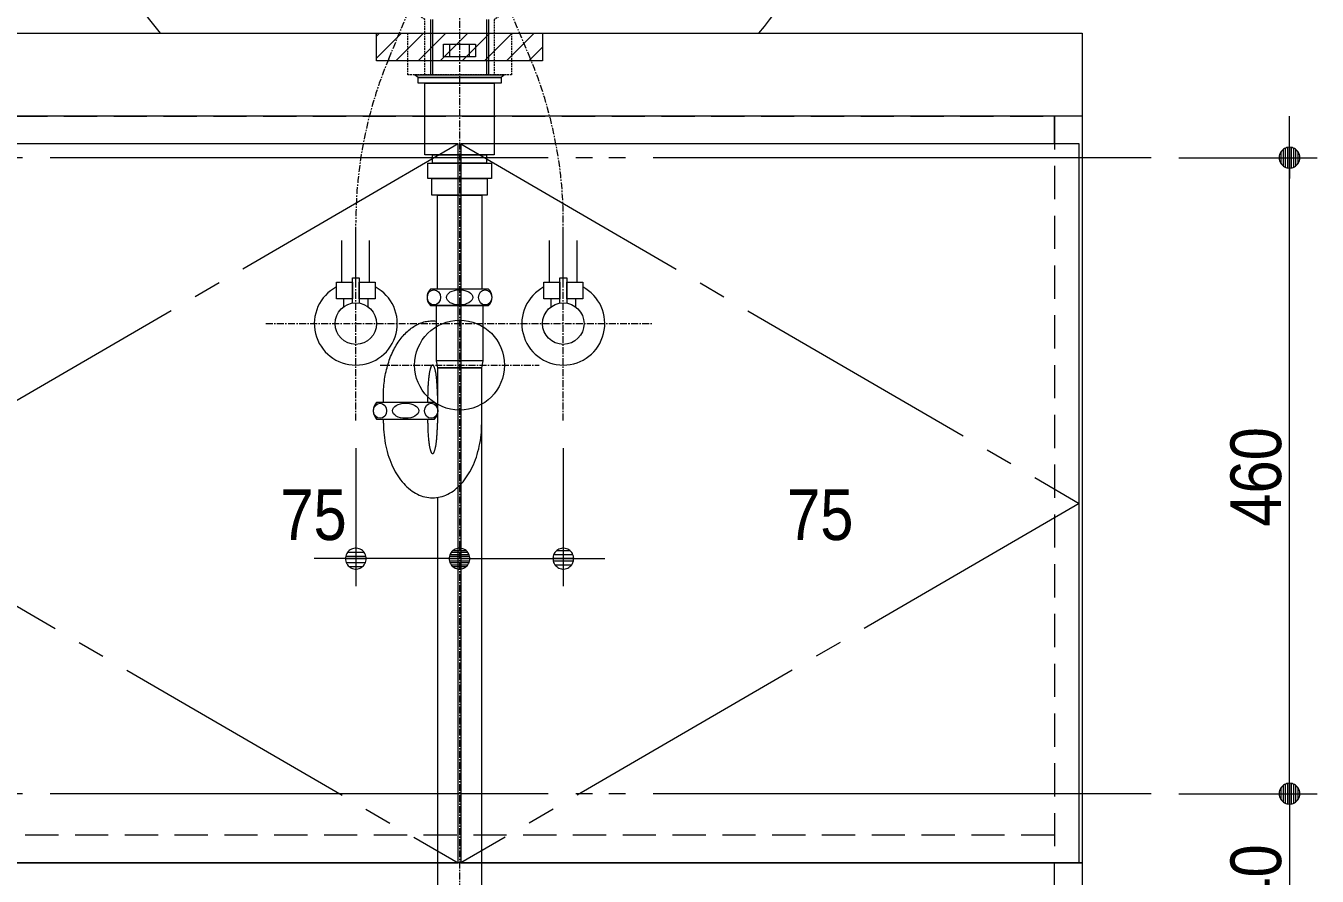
# Model space of a CAD drawing. Units: millimetres, scale not verified. Extents: x -6062 to 6062, y -3045 to 3045.
# Drawn here: x -5181 to -4248, y -1940 to -1325 of the extents above; entities that cross this region are included whole.
import ezdxf
from ezdxf.enums import TextEntityAlignment as Align

# ---------------------------------------------------------------- set-up
doc = ezdxf.new("R2010")
doc.units = ezdxf.units.MM
doc.header["$LTSCALE"] = 20
for name, pattern in [('CHAIN1', [8, 5, -1, 1, -1]), ('CHAIN2', [12, 9, -1, 1, -1]), ('DASHED1', [1.8, 1.2, -0.6]), ('LONG_DOUBLE_CHAIN', [21.8, 18, -1, 0.6, -0.6, 0.6, -1])]:
    doc.linetypes.add(name, pattern=pattern)
for name, color, linetype, lineweight in [('0-1_2寸法-1', 7, 'Continuous', 9), ('0-2_0', 7, 'Continuous', 9), ('0-4_2寸法-2', 7, 'Continuous', 9), ('0-6_5ボウル・キャビネット', 7, 'Continuous', 9), ('0-7_4給排水', 7, 'Continuous', 9)]:
    doc.layers.add(name, color=color, linetype=linetype, lineweight=lineweight)
doc.styles.add('ＭＳ Ｐゴシック', font='')
doc.styles.get('ＭＳ Ｐゴシック').set_extended_font_data('MS PGothic')

# ---------------------------------------------------------------- blocks, each defined once
blk = doc.blocks.new('_Dot')
at = {"layer": '0-2_0'}
for p, q in [((-10, 0), (-20, 0)), ((9.78, 2), (-9.78, 2)), ((7.99, 6), (-7.99, 6)), ((9.16, -3.98), (-9.16, -3.98)), ((6, -7.98), (-6, -7.98))]:
    blk.add_line(p, q, dxfattribs=at)
for points in [[(10, 0), (9.92, 1.25), (9.69, 2.49), (9.3, 3.68), (8.76, 4.82), (8.09, 5.88), (7.29, 6.85), (6.37, 7.71), (5.36, 8.44), (4.26, 9.05), (3.09, 9.51), (1.87, 9.82), (0.63, 9.98), (-0.63, 9.98), (-1.87, 9.82), (-3.09, 9.51), (-4.26, 9.05), (-5.36, 8.44), (-6.37, 7.71), (-7.29, 6.85), (-8.09, 5.88), (-8.76, 4.82), (-9.3, 3.68), (-9.69, 2.49), (-9.92, 1.25), (-10, 0), (0, 0)], [(-10, 0), (-9.92, -1.25), (-9.69, -2.49), (-9.3, -3.68), (-8.76, -4.82), (-8.09, -5.88), (-7.29, -6.85), (-6.37, -7.71), (-5.36, -8.44), (-4.26, -9.05), (-3.09, -9.51), (-1.87, -9.82), (-0.63, -9.98), (0.63, -9.98), (1.87, -9.82), (3.09, -9.51), (4.26, -9.05), (5.36, -8.44), (6.37, -7.71), (7.29, -6.85), (8.09, -5.88), (8.76, -4.82), (9.3, -3.68), (9.69, -2.49), (9.92, -1.25), (10, 0), (0, 0)]]:
    blk.add_lwpolyline(points, close=True, dxfattribs=at)
blk = doc.blocks.new('グループ-8')
at = {"layer": '0-7_4給排水', "linetype": 'CHAIN1'}
for p, q in [((-61600, -20020), (-61600, -41500)), ((-62750, -31400), (-60450, -31400))]:
    blk.add_line(p, q, dxfattribs=at)
at = {"layer": '0-7_4給排水'}
for p, q in [((-62020, -26400), (-62020, -27200)), ((-61990, -26400), (-61990, -27200)), ((-61210, -26400), (-61210, -27200)), ((-61180, -26400), (-61180, -27200)), ((-61180.2, -30300), (-62019.8, -30300)), ((-62019.2, -30540), (-61180.8, -30540)), ((-61260, -31340), (-61940, -31340)), ((-62700, -31940), (-62700, -31840)), ((-62060, -31940), (-62060, -31840)), ((-61960.2, -31940), (-62799.8, -31940)), ((-62799.2, -32180), (-61960.8, -32180)), ((-62700, -32240), (-62700, -32180)), ((-62060, -32240), (-62060, -32180))]:
    blk.add_line(p, q, dxfattribs=at)
for points in [[(-61830, -26760), (-61370, -26760), (-61370, -26940), (-61830, -26940)], [(-61740, -26760), (-61460, -26760), (-61460, -26940), (-61740, -26940)], [(-62200, -27240), (-62250, -27200), (-60950, -27200), (-61000, -27240)], [(-62200, -27240), (-61000, -27240), (-61000, -27320), (-62200, -27320)], [(-62100, -27320), (-61100, -27320), (-61100, -28360), (-62100, -28360)], [(-61990, -28360), (-61210, -28360), (-61210, -28480), (-61990, -28480)], [(-62060, -28480), (-61140, -28480), (-61140, -28700), (-62060, -28700)], [(-62000, -28700), (-61200, -28700), (-61200, -28940), (-62000, -28940)], [(-61920, -28940), (-61280, -28940), (-61280, -30300), (-61920, -30300)], [(-61920, -31440), (-61280, -31440), (-61260, -31340), (-61260, -30540), (-61940, -30540), (-61940, -31340)]]:
    blk.add_lwpolyline(points, close=True, dxfattribs=at)
for points in [[(-62333, -30894.4), (-62315.7, -30880.2), (-62298.2, -30866.9), (-62280.5, -30854.3), (-62262.7, -30842.5), (-62244.8, -30831.5), (-62226.7, -30821.2), (-62208.5, -30811.8), (-62190.2, -30803.2), (-62171.7, -30795.3), (-62153.1, -30788.2), (-62134.3, -30782), (-62115.4, -30776.5), (-62096.4, -30771.8), (-62077.2, -30767.9), (-62057.9, -30764.7), (-62038.5, -30762.4), (-62018.9, -30760.8), (-61999.1, -30760.1), (-61979.3, -30760.1), (-61959.6, -30760.9), (-61940, -30762.5)], [(-62700, -31840), (-62699.7, -31809.9), (-62699, -31780), (-62697.7, -31750.3), (-62695.9, -31720.8), (-62693.5, -31691.6), (-62690.7, -31662.5), (-62687.3, -31633.7), (-62683.4, -31605), (-62679, -31576.6), (-62674.1, -31548.4), (-62668.6, -31520.4), (-62662.7, -31492.6), (-62656.2, -31465), (-62649.2, -31437.7), (-62641.7, -31410.5), (-62633.6, -31383.6), (-62625.1, -31356.8), (-62616, -31330.3), (-62606.4, -31304), (-62596.3, -31278.1), (-62585.9, -31252.7), (-62575.1, -31227.9), (-62563.9, -31203.6), (-62552.3, -31180), (-62540.3, -31156.9), (-62528, -31134.4), (-62515.3, -31112.4), (-62502.2, -31091.1), (-62488.7, -31070.3), (-62474.8, -31050.1), (-62460.6, -31030.5), (-62446, -31011.5), (-62431, -30993), (-62415.6, -30975.1), (-62399.8, -30957.8), (-62383.7, -30941.1), (-62367.2, -30924.9), (-62350.3, -30909.4), (-62333, -30894.4)], [(-61987.2, -31400.3), (-61990, -31400), (-61992.8, -31400.3), (-61995.6, -31401.3), (-61998.3, -31403), (-62001, -31405.3), (-62003.7, -31408.3), (-62006.4, -31411.9), (-62009, -31416.2), (-62011.6, -31421.2), (-62014.2, -31426.9), (-62016.7, -31433.2), (-62019.2, -31440.1), (-62021.7, -31447.7), (-62024.2, -31456), (-62026.6, -31465), (-62029, -31474.4), (-62031.2, -31484.3), (-62033.4, -31494.6), (-62035.5, -31505.5), (-62037.6, -31516.8), (-62039.5, -31528.7), (-62041.4, -31541), (-62043.2, -31553.8), (-62044.9, -31567.1), (-62046.6, -31580.9), (-62048.2, -31595.1), (-62049.7, -31609.9), (-62051.1, -31625.1), (-62052.4, -31640.6), (-62053.6, -31656.2), (-62054.7, -31672), (-62055.7, -31688), (-62056.6, -31704.2), (-62057.4, -31720.6), (-62058.1, -31737.1), (-62058.7, -31753.8), (-62059.2, -31770.7), (-62059.5, -31787.7), (-62059.8, -31805)], [(-61920, -31840), (-61920.1, -31822.4), (-61920.2, -31805), (-61920.5, -31787.7), (-61920.8, -31770.7), (-61921.3, -31753.8), (-61921.9, -31737.1), (-61922.6, -31720.6), (-61923.4, -31704.2), (-61924.3, -31688), (-61925.3, -31672), (-61926.4, -31656.2), (-61927.6, -31640.6), (-61928.9, -31625.1), (-61930.3, -31609.9), (-61931.8, -31595.1), (-61933.4, -31580.9), (-61935.1, -31567.1), (-61936.8, -31553.8), (-61938.6, -31541), (-61940.5, -31528.7), (-61942.4, -31516.8), (-61944.5, -31505.5), (-61946.6, -31494.6), (-61948.8, -31484.3), (-61951, -31474.4), (-61953.4, -31465), (-61955.8, -31456), (-61958.3, -31447.7), (-61960.8, -31440.1), (-61963.3, -31433.2), (-61965.8, -31426.9), (-61968.4, -31421.2), (-61971, -31416.2), (-61973.6, -31411.9), (-61976.3, -31408.3), (-61979, -31405.3), (-61981.7, -31403), (-61984.4, -31401.3), (-61987.2, -31400.3)], [(-61920, -33315), (-61920, -40120), (-61280, -40120), (-61280, -31440), (-61920, -31440), (-61920, -32240)], [(-62059.8, -31805), (-62059.9, -31822.4), (-62060, -31840), (-62060, -31840)], [(-62700, -32240), (-62699.5, -32283.2), (-62697.9, -32325.9), (-62695.2, -32368.3), (-62691.4, -32410.1), (-62686.6, -32451.6), (-62680.7, -32492.6), (-62673.8, -32533.2), (-62665.8, -32573.3), (-62656.7, -32613), (-62646.5, -32652.3), (-62635.3, -32691.1), (-62623, -32729.5), (-62609.6, -32767.4), (-62595.2, -32804.8), (-62580, -32841), (-62564, -32876), (-62547.3, -32909.8), (-62529.8, -32942.5), (-62511.4, -32973.9), (-62492.3, -33004.1), (-62472.5, -33033.2), (-62451.8, -33061), (-62430.3, -33087.7), (-62408.1, -33113.2), (-62385.1, -33137.5), (-62361.3, -33160.6), (-62336.7, -33182.5), (-62311.8, -33202.8), (-62286.6, -33221.5), (-62261, -33238.6), (-62235.2, -33254.1), (-62209.1, -33267.9), (-62182.7, -33280.1), (-62156.1, -33290.7), (-62129.1, -33299.7), (-62101.9, -33307), (-62074.3, -33312.7), (-62046.5, -33316.7), (-62018.4, -33319.2)], [(-62060, -32240), (-62059.9, -32257.6), (-62059.8, -32275), (-62059.5, -32292.3), (-62059.2, -32309.3), (-62058.7, -32326.2), (-62058.1, -32342.9), (-62057.4, -32359.4), (-62056.6, -32375.8), (-62055.7, -32392), (-62054.7, -32408), (-62053.6, -32423.8), (-62052.4, -32439.4), (-62051.1, -32454.9), (-62049.7, -32470.1), (-62048.2, -32484.9), (-62046.6, -32499.1), (-62044.9, -32512.9), (-62043.2, -32526.2), (-62041.4, -32539), (-62039.5, -32551.3), (-62037.6, -32563.2), (-62035.5, -32574.5), (-62033.4, -32585.4), (-62031.2, -32595.7), (-62029, -32605.6), (-62026.6, -32615), (-62024.2, -32624), (-62021.7, -32632.3), (-62019.2, -32639.9), (-62016.7, -32646.8), (-62014.2, -32653.1), (-62011.6, -32658.8), (-62009, -32663.8), (-62006.4, -32668.1), (-62003.7, -32671.7), (-62001, -32674.7), (-61998.3, -32677), (-61995.6, -32678.7), (-61992.8, -32679.7)], [(-61992.8, -32679.7), (-61990, -32680), (-61987.2, -32679.7), (-61984.4, -32678.7), (-61981.7, -32677), (-61979, -32674.7), (-61976.3, -32671.7), (-61973.6, -32668.1), (-61971, -32663.8), (-61968.4, -32658.8), (-61965.8, -32653.1), (-61963.3, -32646.8), (-61960.8, -32639.9), (-61958.3, -32632.3), (-61955.8, -32624), (-61953.4, -32615), (-61951, -32605.6), (-61948.8, -32595.7), (-61946.6, -32585.4), (-61944.5, -32574.5), (-61942.4, -32563.2), (-61940.5, -32551.3), (-61938.6, -32539), (-61936.8, -32526.2), (-61935.1, -32512.9), (-61933.4, -32499.1), (-61931.8, -32484.9), (-61930.3, -32470.1), (-61928.9, -32454.9), (-61927.6, -32439.4), (-61926.4, -32423.8), (-61925.3, -32408), (-61924.3, -32392), (-61923.4, -32375.8), (-61922.6, -32359.4), (-61921.9, -32342.9), (-61921.3, -32326.2), (-61920.8, -32309.3), (-61920.5, -32292.3), (-61920.2, -32275)], [(-61920.2, -32275), (-61920.1, -32257.6), (-61920, -32240), (-61920, -32240)], [(-61282.1, -32325.9), (-61280.5, -32283.2), (-61280, -32240), (-61280, -32240)], [(-62018.4, -33319.2), (-61990, -33320), (-61961.6, -33319.2), (-61933.5, -33316.7), (-61905.7, -33312.7), (-61878.1, -33307), (-61850.9, -33299.7), (-61823.9, -33290.7), (-61797.3, -33280.1), (-61770.9, -33267.9), (-61744.8, -33254.1), (-61719, -33238.6), (-61693.4, -33221.5), (-61668.2, -33202.8), (-61643.3, -33182.5), (-61618.7, -33160.6), (-61594.9, -33137.5), (-61571.9, -33113.2), (-61549.7, -33087.7), (-61528.2, -33061), (-61507.5, -33033.2), (-61487.7, -33004.1), (-61468.6, -32973.9), (-61450.2, -32942.5), (-61432.7, -32909.8), (-61416, -32876), (-61400, -32841), (-61384.8, -32804.8), (-61370.4, -32767.4), (-61357, -32729.5), (-61344.7, -32691.1), (-61333.5, -32652.3), (-61323.3, -32613), (-61314.2, -32573.3), (-61306.2, -32533.2), (-61299.3, -32492.6), (-61293.4, -32451.6), (-61288.6, -32410.1), (-61284.8, -32368.3), (-61282.1, -32325.9)]]:
    blk.add_lwpolyline(points, dxfattribs=at)
blk.add_circle((-61600, -31400), 650, dxfattribs=at)
for centre, start, end in [((-61901.5, -30419.7), 134.66665, 180.15554), ((-61901.5, -30419.7), 180.1498, 225.63883), ((-61298.5, -30419.7), 314.36117, 359.8502), ((-61298.5, -30419.7), 359.84446, 45.33335), ((-62681.5, -32059.7), 134.66665, 180.15554), ((-62681.5, -32059.7), 180.1498, 225.63883), ((-62078.5, -32059.7), 314.36117, 359.8502), ((-62078.5, -32059.7), 359.84446, 45.33335)]:
    blk.add_arc(centre, 168.3, start, end, dxfattribs=at)
for centre, major_axis, ratio in [((-61970, -30420), (0, 110), 0.863636), ((-61600, -30420), (190, 0), 0.578947), ((-61230, -30420), (0, 110), 0.863636), ((-62750, -32060), (0, 110), 0.863636), ((-62380, -32060), (190, 0), 0.578947), ((-62010, -32060), (0, 110), 0.863636)]:
    blk.add_ellipse(centre, major_axis=major_axis, ratio=ratio, dxfattribs=at)
blk = doc.blocks.new('グループ-14')
at = {"layer": '0-6_5ボウル・キャビネット'}
for p, q in [((-55560, -23000), (-67640, -23000)), ((-65928.2, -26600), (-57271.8, -26600))]:
    blk.add_line(p, q, dxfattribs=at)
at = {"layer": '0-6_5ボウル・キャビネット', "linetype": 'DASHED1'}
blk.add_lwpolyline([(-60842.1, -26251.1), (-61100, -26400), (-61100, -27200), (-62100, -27200), (-62100, -26400), (-62357.9, -26251.1)], dxfattribs=at)
blk.add_lwpolyline([(-62350, -26600), (-60850, -26600), (-60850, -27200), (-62350, -27200)], close=True, dxfattribs=at)
at = {"layer": '0-6_5ボウル・キャビネット'}
for centre, radius, start, end in [((-67640, -23060), 60, 90, 194), ((-58965.6, -20897.2), 9000, 194, 219.31937), ((-64234.4, -20897.2), 9000, 320.68063, 346), ((-55560, -23060), 60, 346, 90)]:
    blk.add_arc(centre, radius, start, end, dxfattribs=at)
blk = doc.blocks.new('止水栓_正面_W75')
at = {"layer": '0-7_4給排水', "linetype": 'CHAIN1'}
for p, q in [((-1500, -1400), (-1500, 1400)), ((1500, -1400), (1500, 1400)), ((-2800, 0), (2800, 0))]:
    blk.add_line(p, q, dxfattribs=at)
at = {"layer": '0-7_4給排水'}
for p, q in [((-1700, 600), (-1700, 1200)), ((-1300, 600), (-1300, 1200)), ((1300, 600), (1300, 1200)), ((1700, 600), (1700, 1200))]:
    blk.add_line(p, q, dxfattribs=at)
for points in [[(-1550, 360), (-1780, 360), (-1780, 600), (-1550, 600)], [(-1220, 360), (-1450, 360), (-1450, 600), (-1220, 600)], [(1450, 360), (1220, 360), (1220, 600), (1450, 600)], [(1780, 360), (1550, 360), (1550, 600), (1780, 600)]]:
    blk.add_lwpolyline(points, close=True, dxfattribs=at)
for points in [[(-1550, 295.8), (-1550, 660), (-1450, 660), (-1450, 295.8)], [(1450, 295.8), (1450, 660), (1550, 660), (1550, 295.8)], [(-1550, 360), (-1680, 360), (-1680, 240)], [(-1320, 240), (-1320, 360), (-1450, 360)], [(1450, 360), (1320, 360), (1320, 240)], [(1680, 240), (1680, 360), (1550, 360)]]:
    blk.add_lwpolyline(points, dxfattribs=at)
for centre in [(-1500, 0), (1500, 0)]:
    blk.add_circle(centre, 300, dxfattribs=at)
for centre in [(-1500, 0), (1500, 0)]:
    blk.add_arc(centre, 600, 117.81814, 62.18186, dxfattribs=at)
blk = doc.blocks.new('グループ-20')
at = {"layer": '0-7_4給排水'}
for p, q in [((-61900, -20760), (-61900, -20840)), ((-61300, -20760), (-61300, -20840))]:
    blk.add_line(p, q, dxfattribs=at)
at = {"layer": '0-7_4給排水', "linetype": 'CHAIN1'}
for p, q in [((-62624.1, -26967.9), (-62315.9, -26232.1)), ((-60575.9, -26967.9), (-60884.1, -26232.1))]:
    blk.add_line(p, q, dxfattribs=at)
at = {"layer": '0-7_4給排水'}
blk.add_lwpolyline([(-61250, -20220), (-61950, -20220), (-61950, -20760), (-61250, -20760)], close=True, dxfattribs=at)
for points in [[(-61250, -22800), (-61250, -20840), (-61950, -20840), (-61950, -22800)], [(-61800, -21527.8), (-61800, -22263.4), (-61799.2, -22275), (-61796.7, -22286.8), (-61792.3, -22298.8), (-61786, -22310.7), (-61777.7, -22322.5), (-61767.4, -22333.8), (-61755.3, -22344.5), (-61741.4, -22354.3), (-61726.1, -22363.2), (-61709.4, -22371), (-61691.9, -22377.6), (-61673.6, -22383), (-61655, -22387), (-61636.4, -22389.8), (-61618, -22391.5), (-61600, -22392), (-61582, -22391.5), (-61563.6, -22389.8), (-61545, -22387), (-61526.4, -22383), (-61508.1, -22377.6), (-61490.6, -22371), (-61473.9, -22363.2), (-61458.6, -22354.3), (-61444.7, -22344.5), (-61432.6, -22333.8), (-61422.3, -22322.5), (-61414, -22310.7), (-61407.7, -22298.8), (-61403.3, -22286.8), (-61400.8, -22275), (-61400, -22263.4), (-61400, -21528)], [(-61400, -22263.4), (-61400.8, -22251.9), (-61403.3, -22240), (-61407.7, -22228), (-61414, -22216.1), (-61422.3, -22204.4), (-61432.6, -22193.1), (-61444.7, -22182.4), (-61458.6, -22172.5), (-61473.9, -22163.6), (-61490.6, -22155.8), (-61508.1, -22149.2), (-61526.4, -22143.9), (-61545, -22139.8), (-61563.6, -22137), (-61582, -22135.4), (-61600, -22134.9), (-61618, -22135.4), (-61636.4, -22137), (-61655, -22139.8), (-61673.6, -22143.9), (-61691.9, -22149.2), (-61709.4, -22155.8), (-61726.1, -22163.6), (-61741.4, -22172.5), (-61755.3, -22182.4), (-61767.4, -22193.1), (-61777.7, -22204.4), (-61786, -22216.1), (-61792.3, -22228), (-61796.7, -22240), (-61799.2, -22251.9), (-61800, -22263.4)]]:
    blk.add_lwpolyline(points, dxfattribs=at)
at = {"layer": '0-7_4給排水', "linetype": 'DASHED1'}
blk.add_lwpolyline([(-62080, -22940), (-62080, -23000), (-61120, -23000), (-61120, -22940)], close=True, dxfattribs=at)
blk.add_lwpolyline([(-61950, -22800), (-61950, -22940), (-61250, -22940), (-61250, -22800)], dxfattribs=at)
at = {"layer": '0-7_4給排水', "linetype": 'CHAIN1'}
for points in [[(-61840, -23863.9), (-61840, -23701.5), (-61840, -23000)], [(-61360, -23863.9), (-61360, -23701.5), (-61360, -23000)], [(-63100, -30200), (-63100, -29498.5), (-63100, -29336.1)], [(-60100, -30200), (-60100, -29498.5), (-60100, -29336.1)]]:
    blk.add_lwpolyline(points, dxfattribs=at)
at = {"layer": '0-7_4給排水'}
blk.add_circle((-61600, -20340), 80, dxfattribs=at)
for start, end in [(90, 180), (0, 90)]:
    blk.add_arc((-61600, -21528), 200, start, end, dxfattribs=at)
at = {"layer": '0-7_4給排水', "linetype": 'CHAIN1'}
for centre, start, end in [((-67970, -23863.9), 337.27452, 0), ((-55230, -23863.9), 180, 202.72548), ((-56970, -29336.1), 157.27452, 180), ((-66230, -29336.1), 0, 22.72548)]:
    blk.add_arc(centre, 6130, start, end, dxfattribs=at)
at = {"layer": '0-7_4給排水'}
blk.add_blockref('止水栓_正面_W75', (-61600, -30800), dxfattribs=at)

msp = doc.modelspace()

# ---------------------------------------------------------------- linework, layer by layer
at = {"layer": '0-1_2寸法-1'}
for p, q in [((-4347.5, -1420), (-4247.5, -1420)), ((-4267.5, -1864.99), (-4267.5, -1435.01)), ((-4347.5, -1880), (-4247.5, -1880)), ((-4347.5, -1880), (-4247.5, -1880)), ((-4267.5, -1895.01), (-4267.5, -2004.99))]:
    msp.add_line(p, q, dxfattribs=at)
at = {"layer": '0-4_2寸法-2'}
for p, q in [((-4267.5, -1404.99), (-4267.5, -1389.99)), ((-4347.5, -1420), (-4247.5, -1420)), ((-4267.5, -1880), (-4267.5, -1420)), ((-4942.5, -1630), (-4942.5, -1730)), ((-4792.5, -1630), (-4792.5, -1730)), ((-4867.5, -1690), (-4867.3, -1690)), ((-4867.5, -1690), (-4867.3, -1690)), ((-4957.51, -1710), (-4972.51, -1710)), ((-4867.5, -1710), (-4942.5, -1710)), ((-4882.51, -1710), (-4897.51, -1710)), ((-4867.5, -1710), (-4792.5, -1710)), ((-4852.49, -1710), (-4837.49, -1710)), ((-4777.49, -1710), (-4762.49, -1710)), ((-4347.5, -1880), (-4247.5, -1880)), ((-4267.5, -1895.01), (-4267.5, -1910.01))]:
    msp.add_line(p, q, dxfattribs=at)
at = {"layer": '0-6_5ボウル・キャビネット'}
for p, q in [((-4927.5, -1332), (-4925.5, -1330)), ((-4927.5, -1348), (-4909.5, -1330)), ((-4913.5, -1350), (-4893.5, -1330)), ((-4897.5, -1350), (-4877.5, -1330)), ((-4881.5, -1350), (-4861.5, -1330)), ((-4865.5, -1350), (-4845.5, -1330)), ((-4849.5, -1350), (-4829.5, -1330)), ((-4833.5, -1350), (-4813.5, -1330)), ((-4817.5, -1350), (-4807.5, -1340)), ((-4437.5, -1410), (-4437.5, -1390))]:
    msp.add_line(p, q, dxfattribs=at)
at = {"layer": '0-6_5ボウル・キャビネット', "linetype": 'LONG_DOUBLE_CHAIN'}
for p, q in [((-4367.5, -1420), (-5367.5, -1420)), ((-4367.5, -1880), (-5367.5, -1880))]:
    msp.add_line(p, q, dxfattribs=at)
at = {"layer": '0-6_5ボウル・キャビネット', "linetype": 'DASHED1'}
msp.add_line((-4437.5, -1910), (-5297.5, -1910), dxfattribs=at)
at = {"layer": '0-6_5ボウル・キャビネット'}
for points in [[(-5317.5, -1330), (-4417.5, -1330), (-4417.5, -1930), (-5317.5, -1930)], [(-5317.5, -1330), (-4417.5, -1330), (-4417.5, -1390), (-5317.5, -1390)], [(-4927.5, -1350), (-4927.5, -1330), (-4807.5, -1330), (-4807.5, -1350)], [(-5315.5, -1410), (-5315.5, -1930), (-4868.5, -1930), (-4868.5, -1410)], [(-4419.5, -1410), (-4866.5, -1410), (-4866.5, -1930), (-4419.5, -1930)], [(-4437.5, -1930), (-4417.5, -1930), (-4417.5, -2020), (-4437.5, -2020)]]:
    msp.add_lwpolyline(points, close=True, dxfattribs=at)
at = {"layer": '0-6_5ボウル・キャビネット', "linetype": 'DASHED1'}
msp.add_lwpolyline([(-4927.5, -1350), (-4927.5, -1330), (-4807.5, -1330), (-4807.5, -1350)], close=True, dxfattribs=at)
msp.add_lwpolyline([(-5297.5, -1930), (-5297.5, -1390), (-4437.5, -1390), (-4437.5, -1930)], dxfattribs=at)
at = {"layer": '0-6_5ボウル・キャビネット', "linetype": 'CHAIN2'}
for points in [[(-4868.5, -1410), (-5315.5, -1670), (-4868.5, -1930)], [(-4866.5, -1410), (-4419.5, -1670), (-4866.5, -1930)]]:
    msp.add_lwpolyline(points, dxfattribs=at)

# ---------------------------------------------------------------- block references
at = {"layer": '0-1_2寸法-1', "xscale": 0.7503418, "yscale": 0.7503418}
for p, rotation in [((-4267.5, -1420), 90), ((-4267.5, -1880), 270), ((-4267.5, -1880), 90)]:
    msp.add_blockref('_Dot', p, dxfattribs=dict(at, rotation=rotation))
at = {"layer": '0-4_2寸法-2', "xscale": 0.7503418, "yscale": 0.7503418}
for p, rotation in [((-4267.5, -1420), 270), ((-4867.5, -1710), 180), ((-4792.5, -1710), 180), ((-4267.5, -1880), 90)]:
    msp.add_blockref('_Dot', p, dxfattribs=dict(at, rotation=rotation))
for p in [(-4942.5, -1710), (-4867.5, -1710)]:
    msp.add_blockref('_Dot', p, dxfattribs=at)
at = {"layer": '0-6_5ボウル・キャビネット', "xscale": 0.05, "yscale": 0.05}
msp.add_blockref('グループ-14', (-1787.5, 0), dxfattribs=at)
at = {"layer": '0-7_4給排水', "xscale": 0.05, "yscale": 0.05}
for name in ['グループ-8', 'グループ-20']:
    msp.add_blockref(name, (-1787.5, 0), dxfattribs=at)

# ---------------------------------------------------------------- texts
at = {"layer": '0-1_2寸法-1', "style": 'ＭＳ Ｐゴシック', "width": 0.9}
for s, p in [('460', (-4262.54, -1686.89)), ('140', (-4262.54, -1988.61))]:
    msp.add_text(s, height=36.66, rotation=90, dxfattribs=at).set_placement(p, align=Align.BOTTOM_LEFT)
at = {"layer": '0-4_2寸法-2', "style": 'ＭＳ Ｐゴシック', "width": 0.9}
for p in [(-4997.09, -1707.52), (-4630.77, -1707.52)]:
    msp.add_text('75', height=36.66, dxfattribs=at).set_placement(p, align=Align.BOTTOM_LEFT)

doc.saveas('drawing.dxf')
